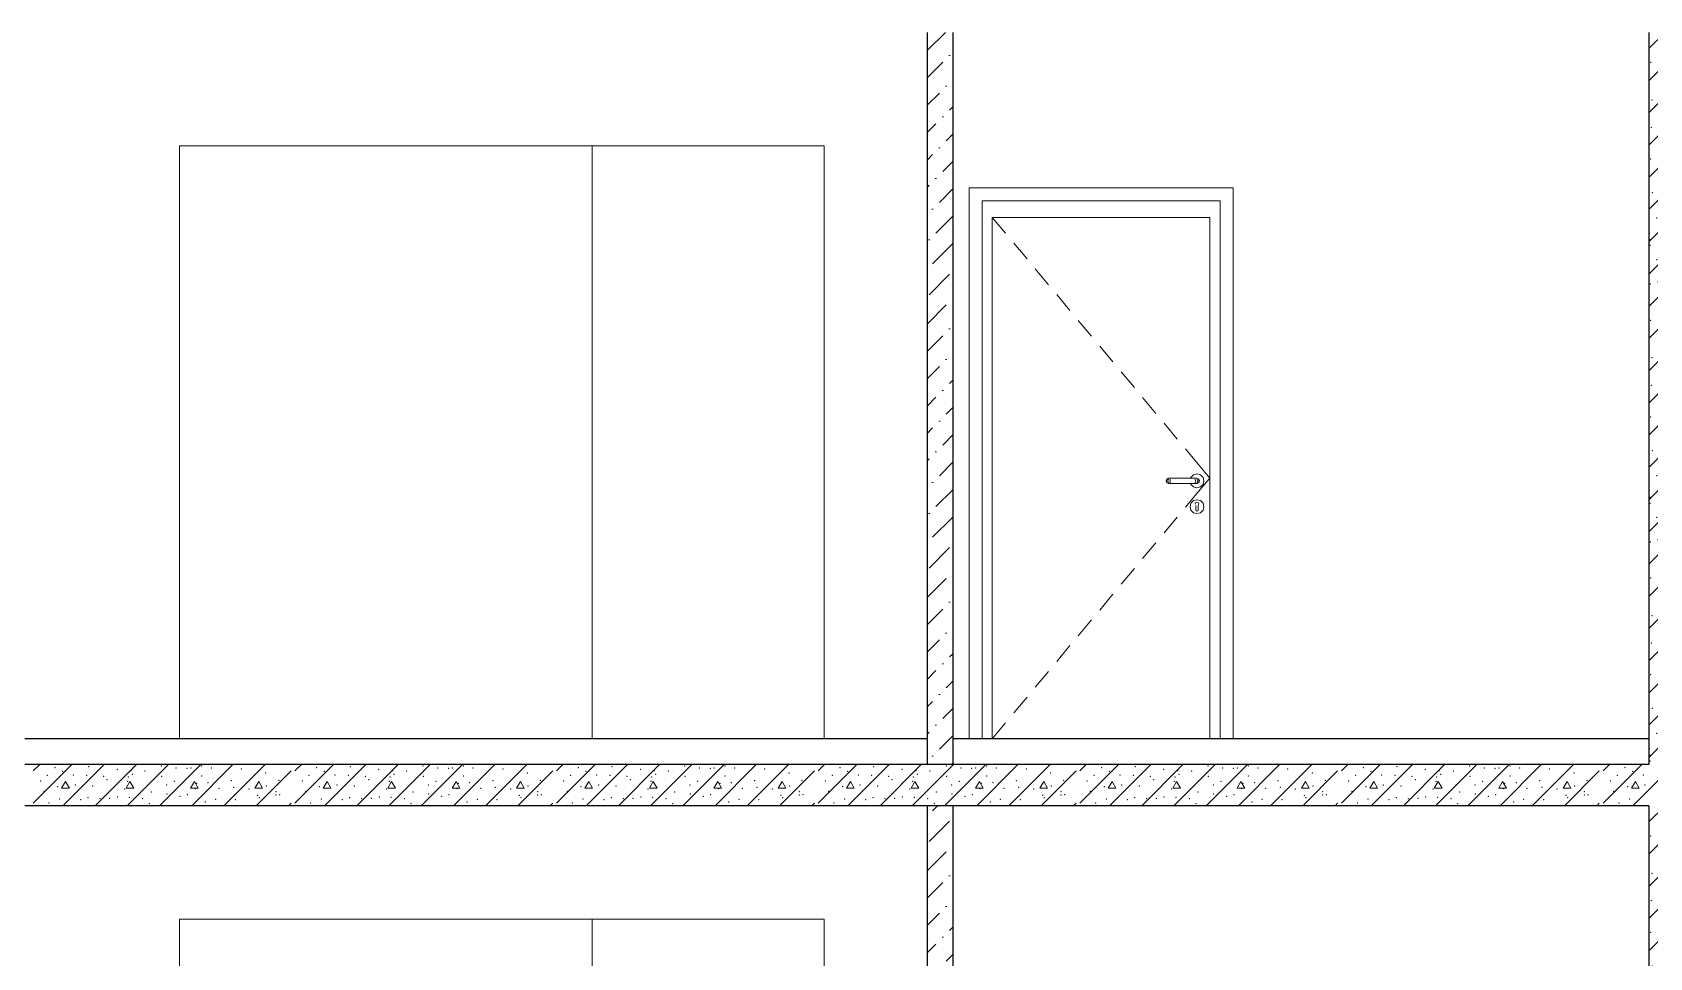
# Model space of a CAD drawing. Header units: millimetres. Extents: x 18162 to 7085488, y 72188 to 247925.
# Drawn here: x 4244242 to 4250516, y 115903 to 119493 of the extents above; entities that cross this region are included whole.
import ezdxf

# ---------------------------------------------------------------- set-up
doc = ezdxf.new("R2010")
doc.units = ezdxf.units.MM
doc.header["$MEASUREMENT"] = 0
doc.layers.add('Archicad Doors', color=7, linetype='Continuous')
doc.layers.add('Structural - Bearing', color=7, linetype='Continuous')
pattern_1 = [(45, (4294986.58, 104752.7), (-106.066, 106.066), [112.5, -37.5, 0, -37.5]), (45, (4294999.84, 104872.03), (-106.066, 106.066), [112.5, -37.5, 0, -37.5])]
pattern_2 = [(0, (4294986.6, 104752.7), (0, 1169.134), [73.125, -601.875]), (0, (4295324.1, 105337.3), (0, 1169.134), [73.125, -601.875]), (60, (4294986.6, 104752.7), (-1012.5, 584.567), [73.125, -601.875]), (60, (4295661.6, 104752.7), (-1012.5, 584.567), [73.125, -601.875]), (120, (4295059.7, 104752.7), (1012.5, 584.567), [73.125, -601.875]), (120, (4295734.7, 104752.7), (1012.5, 584.567), [73.125, -601.875]), (0, (4294986.58, 104865.2), (0, 225), [0, -225, 0, -337.5]), (45, (4295099.08, 104865.2), (-159.099, 159.099), [0, -168.75, 0, -281.25])]

# ---------------------------------------------------------------- blocks, each defined once
blk = doc.blocks.new('*X1280', base_point=(4294986.6, 104752.7))
at = {"layer": 'Structural - Bearing', "color": 7, "linetype": 'Continuous', "lineweight": 9}
for p, q in [((4250513.1, 116304.8), (4250701, 116492.7)), ((4250513.1, 116429.8), (4250576, 116492.7)), ((4250586.2, 116419.6), (4250571.3, 116393.5)), ((4250601.3, 116393.6), (4250586.2, 116419.6)), ((4250513.1, 116179.8), (4250713.1, 116379.8)), ((4250571.3, 116393.5), (4250601.3, 116393.6)), ((4250513.1, 116054.8), (4250713.1, 116254.8)), ((4250696, 116226.9), (4250711.2, 116252.9)), ((4250713.1, 116226.9), (4250696, 116226.9)), ((4250711.2, 116252.9), (4250713.1, 116249.5)), ((4250513.1, 115929.8), (4250713.1, 116129.8)), ((4250586.2, 116086.2), (4250571.3, 116060.2)), ((4250601.3, 116060.2), (4250586.2, 116086.2)), ((4250571.3, 116060.2), (4250601.3, 116060.2)), ((4250513.1, 115804.8), (4250713.1, 116004.8)), ((4250696, 115893.6), (4250711.2, 115919.6)), ((4250713.1, 115893.5), (4250696, 115893.6)), ((4250711.2, 115919.6), (4250713.1, 115916.2)), ((4250586.2, 115752.9), (4250713.1, 115879.8)), ((4250513.1, 115554.8), (4250711.2, 115752.9)), ((4250513.1, 115679.8), (4250586.2, 115752.9)), ((4250586.2, 115752.9), (4250571.3, 115726.8)), ((4250571.3, 115726.8), (4250601.3, 115726.9)), ((4250601.3, 115726.9), (4250586.2, 115752.9)), ((4250711.2, 115752.9), (4250713.1, 115754.8)), ((4250513.1, 115429.8), (4250713.1, 115629.8)), ((4250696, 115560.2), (4250711.2, 115586.2)), ((4250711.2, 115586.2), (4250713.1, 115582.8)), ((4250713.1, 115560.2), (4250696, 115560.2)), ((4250513.1, 115304.8), (4250713.1, 115504.8)), ((4250586.2, 115419.6), (4250571.3, 115393.5)), ((4250571.3, 115393.5), (4250601.3, 115393.5)), ((4250601.3, 115393.5), (4250586.2, 115419.6)), ((4250513.1, 115179.8), (4250713.1, 115379.8)), ((4250513.1, 115054.8), (4250713.1, 115254.8)), ((4250696, 115226.9), (4250711.2, 115252.9)), ((4250713.1, 115226.9), (4250696, 115226.9)), ((4250711.2, 115252.9), (4250713.1, 115249.5)), ((4250513.1, 114929.8), (4250713.1, 115129.8)), ((4250586.2, 115086.2), (4250571.3, 115060.2)), ((4250601.3, 115060.2), (4250586.2, 115086.2)), ((4250571.3, 115060.2), (4250601.3, 115060.2)), ((4250513.1, 114804.8), (4250713.1, 115004.8)), ((4250696, 114893.5), (4250711.2, 114919.6)), ((4250713.1, 114893.5), (4250696, 114893.5)), ((4250711.2, 114919.6), (4250713.1, 114916.2)), ((4250586.2, 114752.9), (4250713.1, 114879.8)), ((4250513.1, 114554.8), (4250711.2, 114752.9)), ((4250513.1, 114679.8), (4250586.2, 114752.9)), ((4250586.2, 114752.9), (4250571.3, 114726.8)), ((4250571.3, 114726.8), (4250601.3, 114726.9)), ((4250601.3, 114726.9), (4250586.2, 114752.9)), ((4250711.2, 114752.9), (4250713.1, 114754.8)), ((4250513.1, 114429.8), (4250713.1, 114629.8)), ((4250696, 114560.2), (4250711.2, 114586.2)), ((4250711.2, 114586.2), (4250713.1, 114582.8)), ((4250713.1, 114560.2), (4250696, 114560.2)), ((4250513.1, 114304.8), (4250713.1, 114504.8)), ((4250586.2, 114419.5), (4250571.3, 114393.5)), ((4250571.3, 114393.5), (4250601.3, 114393.5)), ((4250601.3, 114393.5), (4250586.2, 114419.5)), ((4250513.1, 114179.8), (4250713.1, 114379.8)), ((4250513.1, 114054.8), (4250713.1, 114254.8)), ((4250696, 114226.9), (4250711.2, 114252.9)), ((4250713.1, 114226.8), (4250696, 114226.9)), ((4250711.2, 114252.9), (4250713.1, 114249.5)), ((4250513.1, 113929.8), (4250713.1, 114129.8)), ((4250586.2, 114086.2), (4250571.3, 114060.2)), ((4250601.3, 114060.2), (4250586.2, 114086.2)), ((4250571.3, 114060.2), (4250601.3, 114060.2)), ((4250513.1, 113804.8), (4250713.1, 114004.8)), ((4250696, 113893.5), (4250711.2, 113919.5)), ((4250713.1, 113893.5), (4250696, 113893.5)), ((4250711.2, 113919.5), (4250713.1, 113916.2)), ((4250586.2, 113752.9), (4250713.1, 113879.8)), ((4250513.1, 113679.8), (4250586.2, 113752.8)), ((4250586.2, 113752.9), (4250571.3, 113726.8)), ((4250571.3, 113726.8), (4250601.3, 113726.8)), ((4250601.3, 113726.8), (4250586.2, 113752.9)), ((4250611, 113652.7), (4250711.2, 113752.8)), ((4250711.2, 113752.9), (4250713.1, 113754.8))]:
    blk.add_line(p, q, dxfattribs=at)
for p in [(4250586.6, 116490.3), (4250659.8, 116486.7), (4250690.9, 116483.2), (4250556.1, 116396.7), (4250570.1, 116443.2), (4250608.9, 116426.3), (4250666.4, 116398.9), (4250675.4, 116399.7), (4250520.9, 116375.7), (4250579.6, 116334.8), (4250595.7, 116368.1), (4250621.9, 116360.6), (4250665.5, 116372.2), (4250582.7, 116273), (4250618.4, 116324.1), (4250665.6, 116288.7), (4250695.1, 116329.7), (4250525.5, 116230.3), (4250581.8, 116213.8), (4250638.1, 116232.8), (4250686.1, 116260.2), (4250701.6, 116216.4), (4250560.4, 116165.3), (4250629.1, 116201.9), (4250665.6, 116180.3), (4250702.1, 116184.6), (4250522.6, 116123.7), (4250557.5, 116116.5), (4250603.4, 116096.6), (4250618.1, 116086.1), (4250658.1, 116126.7), (4250689.3, 116106.1), (4250581.3, 116068.1), (4250669.3, 116044.2), (4250694.6, 116040.8), (4250520.7, 116001.1), (4250562.6, 115954.7), (4250647.4, 115996.8), (4250575, 115939.2), (4250585.8, 115948.5), (4250612.1, 115911.4), (4250655.3, 115925.3), (4250698.9, 115927.1), (4250526.1, 115870.2), (4250646.1, 115846.5), (4250669.4, 115858.6), (4250544.1, 115773.1), (4250587.3, 115818.7), (4250631.6, 115767.9), (4250695.5, 115804.8), (4250514.9, 115714.7), (4250581.8, 115714.7), (4250641.1, 115714.7), (4250517.8, 115688.7), (4250518.3, 115666.1), (4250550.9, 115643.9), (4250572, 115677.8), (4250595.7, 115662.9), (4250640.6, 115666.1), (4250674.6, 115694.1), (4250686.1, 115659.4), (4250543.3, 115611), (4250608.9, 115607.2), (4250621.9, 115593.7), (4250661.7, 115633.6), (4250702.9, 115587.3), (4250704.8, 115603.7), (4250519.6, 115516.1), (4250548.4, 115524.2), (4250566.4, 115569.2), (4250595.1, 115520.2), (4250632.9, 115521.2), (4250663, 115526.7), (4250690.9, 115557.3), (4250709.3, 115525.4), (4250585.8, 115501.7), (4250586.6, 115490.3), (4250659.8, 115486.7), (4250690.9, 115483.2), (4250556.1, 115396.7), (4250570.1, 115443.2), (4250608.9, 115426.3), (4250666.4, 115398.9), (4250675.4, 115399.7), (4250520.9, 115375.7), (4250579.6, 115334.8), (4250595.7, 115368.1), (4250621.9, 115360.6), (4250665.5, 115372.2), (4250695.1, 115329.7), (4250582.7, 115273), (4250618.4, 115324.1), (4250665.6, 115288.7), (4250525.5, 115230.3), (4250581.8, 115213.8), (4250629.1, 115201.9), (4250638.1, 115232.8), (4250686.1, 115260.2), (4250701.6, 115216.4), (4250560.4, 115165.3), (4250665.6, 115180.3), (4250702.1, 115184.6), (4250522.6, 115123.7), (4250557.5, 115116.5), (4250603.4, 115096.6), (4250618.1, 115086.1), (4250658.1, 115126.7), (4250689.3, 115106.1), (4250581.3, 115068.1), (4250669.3, 115044.2), (4250694.6, 115040.8), (4250520.7, 115001.1), (4250562.6, 114954.7), (4250647.4, 114996.8), (4250575, 114939.2), (4250585.8, 114948.5), (4250612.1, 114911.4), (4250655.3, 114925.3), (4250698.9, 114927.1), (4250526.1, 114870.2), (4250646.1, 114846.5), (4250669.4, 114858.6), (4250544.1, 114773), (4250587.3, 114818.7), (4250631.6, 114767.9), (4250695.5, 114804.8), (4250514.9, 114714.7), (4250581.8, 114714.7), (4250641.1, 114714.7), (4250517.8, 114688.7), (4250518.3, 114666.1), (4250550.9, 114643.9), (4250572, 114677.8), (4250595.7, 114662.9), (4250640.6, 114666.1), (4250674.6, 114694.1), (4250686.1, 114659.4), (4250543.3, 114611), (4250608.9, 114607.2), (4250621.9, 114593.7), (4250661.7, 114633.6), (4250702.9, 114587.2), (4250704.8, 114603.7), (4250519.6, 114516.1), (4250548.4, 114524.1), (4250566.4, 114569.2), (4250595.1, 114520.2), (4250632.9, 114521.2), (4250663, 114526.7), (4250690.9, 114557.3), (4250709.3, 114525.4), (4250585.8, 114501.7), (4250586.6, 114490.3), (4250659.8, 114486.7), (4250690.9, 114483.1), (4250556.1, 114396.6), (4250570.1, 114443.2), (4250608.9, 114426.3), (4250666.4, 114398.9), (4250675.4, 114399.7), (4250520.9, 114375.7), (4250579.6, 114334.8), (4250595.7, 114368.1), (4250618.4, 114324.1), (4250621.9, 114360.6), (4250665.5, 114372.2), (4250695.1, 114329.6), (4250582.7, 114273), (4250665.6, 114288.7), (4250525.5, 114230.3), (4250581.8, 114213.8), (4250629.1, 114201.9), (4250638.1, 114232.8), (4250686.1, 114260.1), (4250701.6, 114216.4), (4250560.4, 114165.3), (4250665.6, 114180.3), (4250702.1, 114184.6), (4250522.6, 114123.6), (4250557.5, 114116.5), (4250603.4, 114096.6), (4250618.1, 114086.1), (4250658.1, 114126.6), (4250689.3, 114106.1), (4250581.3, 114068), (4250669.3, 114044.2), (4250694.6, 114040.8), (4250520.7, 114001.1), (4250562.6, 113954.6), (4250585.8, 113948.5), (4250647.4, 113996.8), (4250575, 113939.2), (4250612.1, 113911.4), (4250655.3, 113925.3), (4250698.9, 113927), (4250526.1, 113870.2), (4250646.1, 113846.5), (4250669.4, 113858.6), (4250544.1, 113773), (4250587.3, 113818.7), (4250631.6, 113767.9), (4250695.5, 113804.7), (4250514.9, 113714.7), (4250581.8, 113714.7), (4250641.1, 113714.7), (4250517.8, 113688.6), (4250518.3, 113666.1), (4250572, 113677.8), (4250595.7, 113662.9), (4250640.6, 113666.1), (4250674.6, 113694.1), (4250686.1, 113659.3)]:
    blk.add_point(p, dxfattribs=at)
blk = doc.blocks.new('*X1293', base_point=(4294986.6, 104752.7))
at = {"layer": 'Structural - Bearing', "color": 7, "linetype": 'Continuous', "lineweight": 9}
for p, q in [((4250513.1, 119304.9), (4250700.9, 119492.7)), ((4250513.1, 119429.9), (4250575.9, 119492.7)), ((4250586.2, 119419.6), (4250571.3, 119393.6)), ((4250601.3, 119393.6), (4250586.2, 119419.6)), ((4250513.1, 119179.9), (4250713.1, 119379.9)), ((4250571.3, 119393.6), (4250601.3, 119393.6)), ((4250513.1, 119054.9), (4250713.1, 119254.9)), ((4250696, 119226.9), (4250711.2, 119253)), ((4250713.1, 119226.9), (4250696, 119226.9)), ((4250711.2, 119253), (4250713.1, 119249.6)), ((4250513.1, 118929.9), (4250713.1, 119129.9)), ((4250586.2, 119086.3), (4250571.3, 119060.2)), ((4250571.3, 119060.2), (4250601.3, 119060.3)), ((4250601.3, 119060.3), (4250586.2, 119086.3)), ((4250513.1, 118804.9), (4250713.1, 119004.9)), ((4250696, 118893.6), (4250711.2, 118919.6)), ((4250711.2, 118919.6), (4250713.1, 118916.2)), ((4250586.2, 118752.9), (4250713.1, 118879.9)), ((4250713.1, 118893.6), (4250696, 118893.6)), ((4250513.1, 118554.8), (4250711.2, 118752.9)), ((4250513.1, 118679.8), (4250586.2, 118752.9)), ((4250586.2, 118752.9), (4250571.3, 118726.9)), ((4250571.3, 118726.9), (4250601.3, 118726.9)), ((4250601.3, 118726.9), (4250586.2, 118752.9)), ((4250711.2, 118752.9), (4250713.1, 118754.9)), ((4250513.1, 118429.8), (4250713.1, 118629.8)), ((4250696, 118560.3), (4250711.2, 118586.3)), ((4250713.1, 118560.2), (4250696, 118560.3)), ((4250711.2, 118586.3), (4250713.1, 118582.9)), ((4250513.1, 118304.8), (4250713.1, 118504.8)), ((4250586.2, 118419.6), (4250571.3, 118393.6)), ((4250601.3, 118393.6), (4250586.2, 118419.6)), ((4250513.1, 118179.8), (4250713.1, 118379.8)), ((4250571.3, 118393.6), (4250601.3, 118393.6)), ((4250513.1, 118054.8), (4250713.1, 118254.8)), ((4250696, 118226.9), (4250711.2, 118252.9)), ((4250713.1, 118226.9), (4250696, 118226.9)), ((4250711.2, 118252.9), (4250713.1, 118249.6)), ((4250513.1, 117929.8), (4250713.1, 118129.8)), ((4250586.2, 118086.3), (4250571.3, 118060.2)), ((4250571.3, 118060.2), (4250601.3, 118060.3)), ((4250601.3, 118060.3), (4250586.2, 118086.3)), ((4250513.1, 117804.8), (4250713.1, 118004.8)), ((4250696, 117893.6), (4250711.2, 117919.6)), ((4250711.2, 117919.6), (4250713.1, 117916.2)), ((4250586.2, 117752.9), (4250713.1, 117879.8)), ((4250713.1, 117893.6), (4250696, 117893.6)), ((4250513.1, 117554.8), (4250711.2, 117752.9)), ((4250513.1, 117679.8), (4250586.2, 117752.9)), ((4250586.2, 117752.9), (4250571.3, 117726.9)), ((4250571.3, 117726.9), (4250601.3, 117726.9)), ((4250601.3, 117726.9), (4250586.2, 117752.9)), ((4250711.2, 117752.9), (4250713.1, 117754.8)), ((4250513.1, 117429.8), (4250713.1, 117629.8)), ((4250696, 117560.2), (4250711.2, 117586.3)), ((4250711.2, 117586.3), (4250713.1, 117582.9)), ((4250713.1, 117560.2), (4250696, 117560.2)), ((4250513.1, 117304.8), (4250713.1, 117504.8)), ((4250586.2, 117419.6), (4250571.3, 117393.5)), ((4250601.3, 117393.6), (4250586.2, 117419.6)), ((4250513.1, 117179.8), (4250713.1, 117379.8)), ((4250571.3, 117393.5), (4250601.3, 117393.6)), ((4250513.1, 117054.8), (4250713.1, 117254.8)), ((4250696, 117226.9), (4250711.2, 117252.9)), ((4250713.1, 117226.9), (4250696, 117226.9)), ((4250711.2, 117252.9), (4250713.1, 117249.5)), ((4250513.1, 116929.8), (4250713.1, 117129.8)), ((4250586.2, 117086.3), (4250571.3, 117060.2)), ((4250601.3, 117060.2), (4250586.2, 117086.3)), ((4250571.3, 117060.2), (4250601.3, 117060.2)), ((4250513.1, 116804.8), (4250713.1, 117004.8)), ((4250696, 116893.6), (4250711.2, 116919.6)), ((4250711.2, 116919.6), (4250713.1, 116916.2)), ((4250586.2, 116752.9), (4250713.1, 116879.8)), ((4250713.1, 116893.6), (4250696, 116893.6)), ((4250513.1, 116679.8), (4250586.2, 116752.9)), ((4250586.2, 116752.9), (4250571.3, 116726.9)), ((4250571.3, 116726.9), (4250601.3, 116726.9)), ((4250601.3, 116726.9), (4250586.2, 116752.9)), ((4250611, 116652.7), (4250711.2, 116752.9)), ((4250711.2, 116752.9), (4250713.1, 116754.8))]:
    blk.add_line(p, q, dxfattribs=at)
for p in [(4250586.6, 119490.4), (4250659.8, 119486.7), (4250690.9, 119483.2), (4250570.1, 119443.3), (4250608.9, 119426.3), (4250520.9, 119375.8), (4250556.1, 119396.7), (4250595.7, 119368.2), (4250621.9, 119360.7), (4250665.5, 119372.3), (4250666.4, 119399), (4250675.4, 119399.8), (4250579.6, 119334.9), (4250618.4, 119324.2), (4250665.6, 119288.8), (4250695.1, 119329.7), (4250525.5, 119230.4), (4250582.7, 119273.1), (4250638.1, 119232.8), (4250686.1, 119260.2), (4250560.4, 119165.4), (4250581.8, 119213.9), (4250629.1, 119202), (4250665.6, 119180.4), (4250701.6, 119216.4), (4250702.1, 119184.7), (4250522.6, 119123.7), (4250557.5, 119116.6), (4250603.4, 119096.7), (4250658.1, 119126.7), (4250689.3, 119106.2), (4250581.3, 119068.1), (4250618.1, 119086.2), (4250669.3, 119044.3), (4250694.6, 119040.9), (4250520.7, 119001.2), (4250647.4, 118996.9), (4250562.6, 118954.7), (4250575, 118939.3), (4250585.8, 118948.5), (4250612.1, 118911.5), (4250655.3, 118925.4), (4250698.9, 118927.1), (4250526.1, 118870.2), (4250646.1, 118846.5), (4250669.4, 118858.7), (4250587.3, 118818.7), (4250695.5, 118804.8), (4250544.1, 118773.1), (4250631.6, 118768), (4250514.9, 118714.8), (4250517.8, 118688.7), (4250518.3, 118666.2), (4250572, 118677.9), (4250581.8, 118714.8), (4250595.7, 118663), (4250640.6, 118666.2), (4250641.1, 118714.8), (4250674.6, 118694.2), (4250686.1, 118659.4), (4250543.3, 118611.1), (4250550.9, 118644), (4250608.9, 118607.2), (4250621.9, 118593.7), (4250661.7, 118633.7), (4250704.8, 118603.7), (4250566.4, 118569.3), (4250690.9, 118557.4), (4250702.9, 118587.3), (4250519.6, 118516.1), (4250548.4, 118524.2), (4250585.8, 118501.7), (4250586.6, 118490.4), (4250595.1, 118520.3), (4250632.9, 118521.3), (4250659.8, 118486.7), (4250663, 118526.8), (4250690.9, 118483.2), (4250709.3, 118525.5), (4250570.1, 118443.3), (4250608.9, 118426.3), (4250520.9, 118375.8), (4250556.1, 118396.7), (4250595.7, 118368.2), (4250621.9, 118360.7), (4250665.5, 118372.2), (4250666.4, 118398.9), (4250675.4, 118399.8), (4250579.6, 118334.9), (4250618.4, 118324.2), (4250665.6, 118288.7), (4250695.1, 118329.7), (4250525.5, 118230.4), (4250581.8, 118213.9), (4250582.7, 118273), (4250638.1, 118232.8), (4250686.1, 118260.2), (4250701.6, 118216.4), (4250560.4, 118165.3), (4250629.1, 118202), (4250665.6, 118180.4), (4250702.1, 118184.7), (4250522.6, 118123.7), (4250557.5, 118116.5), (4250603.4, 118096.7), (4250658.1, 118126.7), (4250689.3, 118106.1), (4250581.3, 118068.1), (4250618.1, 118086.2), (4250669.3, 118044.3), (4250694.6, 118040.9), (4250520.7, 118001.1), (4250647.4, 117996.9), (4250562.6, 117954.7), (4250575, 117939.3), (4250585.8, 117948.5), (4250612.1, 117911.4), (4250655.3, 117925.3), (4250698.9, 117927.1), (4250526.1, 117870.2), (4250646.1, 117846.5), (4250669.4, 117858.7), (4250587.3, 117818.7), (4250695.5, 117804.8), (4250514.9, 117714.8), (4250544.1, 117773.1), (4250581.8, 117714.8), (4250631.6, 117767.9), (4250641.1, 117714.8), (4250517.8, 117688.7), (4250518.3, 117666.1), (4250572, 117677.9), (4250595.7, 117662.9), (4250640.6, 117666.1), (4250674.6, 117694.2), (4250686.1, 117659.4), (4250543.3, 117611.1), (4250550.9, 117643.9), (4250608.9, 117607.2), (4250621.9, 117593.7), (4250661.7, 117633.6), (4250702.9, 117587.3), (4250704.8, 117603.7), (4250548.4, 117524.2), (4250566.4, 117569.3), (4250663, 117526.8), (4250690.9, 117557.4), (4250709.3, 117525.5), (4250519.6, 117516.1), (4250585.8, 117501.7), (4250586.6, 117490.4), (4250595.1, 117520.3), (4250632.9, 117521.3), (4250659.8, 117486.7), (4250690.9, 117483.2), (4250570.1, 117443.3), (4250608.9, 117426.3), (4250666.4, 117398.9), (4250675.4, 117399.7), (4250520.9, 117375.7), (4250556.1, 117396.7), (4250595.7, 117368.1), (4250621.9, 117360.6), (4250665.5, 117372.2), (4250579.6, 117334.8), (4250582.7, 117273), (4250618.4, 117324.1), (4250665.6, 117288.7), (4250695.1, 117329.7), (4250525.5, 117230.4), (4250581.8, 117213.8), (4250638.1, 117232.8), (4250686.1, 117260.2), (4250701.6, 117216.4), (4250560.4, 117165.3), (4250629.1, 117201.9), (4250665.6, 117180.3), (4250702.1, 117184.6), (4250522.6, 117123.7), (4250557.5, 117116.5), (4250603.4, 117096.6), (4250618.1, 117086.2), (4250658.1, 117126.7), (4250689.3, 117106.1), (4250581.3, 117068.1), (4250669.3, 117044.2), (4250694.6, 117040.8), (4250520.7, 117001.1), (4250647.4, 116996.8), (4250562.6, 116954.7), (4250575, 116939.2), (4250585.8, 116948.5), (4250612.1, 116911.4), (4250655.3, 116925.3), (4250698.9, 116927.1), (4250526.1, 116870.2), (4250646.1, 116846.5), (4250669.4, 116858.6), (4250544.1, 116773.1), (4250587.3, 116818.7), (4250695.5, 116804.8), (4250514.9, 116714.8), (4250581.8, 116714.8), (4250631.6, 116767.9), (4250641.1, 116714.8), (4250517.8, 116688.7), (4250518.3, 116666.1), (4250572, 116677.8), (4250595.7, 116662.9), (4250640.6, 116666.1), (4250674.6, 116694.2), (4250686.1, 116659.4)]:
    blk.add_point(p, dxfattribs=at)
blk = doc.blocks.new('*X1295', base_point=(4294986.6, 104752.7))
at = {"layer": 'Structural - Bearing', "color": 7, "linetype": 'Continuous', "lineweight": 9}
for p, q in [((4244245.4, 116627.9), (4244270.2, 116652.7)), ((4244245.4, 116502.9), (4244395.2, 116652.7)), ((4244360.2, 116492.7), (4244520.2, 116652.7)), ((4244485.2, 116492.7), (4244645.2, 116652.7)), ((4244610.2, 116492.7), (4244770.2, 116652.7)), ((4244735.2, 116492.7), (4244895.2, 116652.7)), ((4244860.2, 116492.7), (4245020.2, 116652.7)), ((4244985.2, 116492.7), (4245145.2, 116652.7)), ((4245260.5, 116627.9), (4245285.4, 116652.7)), ((4245260.5, 116502.9), (4245410.4, 116652.7)), ((4245375.4, 116492.7), (4245535.4, 116652.7)), ((4245500.4, 116492.7), (4245660.4, 116652.7)), ((4245625.4, 116492.7), (4245785.4, 116652.7)), ((4245750.4, 116492.7), (4245910.4, 116652.7)), ((4245875.4, 116492.7), (4246035.4, 116652.7)), ((4246000.4, 116492.7), (4246160.4, 116652.7)), ((4246275.7, 116627.9), (4246300.5, 116652.7)), ((4246275.7, 116502.9), (4246425.5, 116652.7)), ((4246390.5, 116492.7), (4246550.5, 116652.7)), ((4246515.5, 116492.7), (4246675.5, 116652.7)), ((4246640.5, 116492.7), (4246800.5, 116652.7)), ((4246765.5, 116492.7), (4246925.5, 116652.7)), ((4246890.5, 116492.7), (4247050.5, 116652.7)), ((4247015.5, 116492.7), (4247175.5, 116652.7)), ((4247290.8, 116627.9), (4247315.6, 116652.7)), ((4247290.8, 116502.9), (4247440.6, 116652.7)), ((4247405.6, 116492.7), (4247565.6, 116652.7)), ((4247530.6, 116492.7), (4247690.6, 116652.7)), ((4247655.6, 116492.7), (4247815.6, 116652.7)), ((4247780.6, 116492.7), (4247940.6, 116652.7)), ((4247905.6, 116492.7), (4248065.6, 116652.7)), ((4248030.6, 116492.7), (4248190.6, 116652.7)), ((4248305.9, 116627.9), (4248330.7, 116652.7)), ((4248305.9, 116502.9), (4248455.7, 116652.7)), ((4248420.7, 116492.7), (4248580.7, 116652.7)), ((4248545.7, 116492.7), (4248705.7, 116652.7)), ((4248670.7, 116492.7), (4248830.7, 116652.7)), ((4248795.7, 116492.7), (4248955.7, 116652.7)), ((4248920.7, 116492.7), (4249080.7, 116652.7)), ((4249045.7, 116492.7), (4249205.7, 116652.7)), ((4249321, 116627.9), (4249345.9, 116652.7)), ((4249321, 116502.9), (4249470.9, 116652.7)), ((4249435.9, 116492.7), (4249595.9, 116652.7)), ((4249560.9, 116492.7), (4249720.9, 116652.7)), ((4249685.9, 116492.7), (4249845.9, 116652.7)), ((4249810.9, 116492.7), (4249970.9, 116652.7)), ((4249935.9, 116492.7), (4250095.9, 116652.7)), ((4250060.9, 116492.7), (4250220.9, 116652.7)), ((4250336.2, 116627.9), (4250361, 116652.7)), ((4250336.2, 116502.9), (4250486, 116652.7)), ((4250451, 116492.7), (4250611, 116652.7)), ((4244355.3, 116560.2), (4244370.4, 116586.2)), ((4244370.4, 116586.2), (4244385.3, 116560.2)), ((4244605.3, 116560.2), (4244620.4, 116586.2)), ((4244620.4, 116586.2), (4244635.3, 116560.2)), ((4244855.3, 116560.2), (4244870.4, 116586.2)), ((4244870.4, 116586.2), (4244885.3, 116560.2)), ((4245105.3, 116560.2), (4245120.4, 116586.2)), ((4245110.2, 116492.7), (4245245.4, 116627.9)), ((4245120.4, 116586.2), (4245135.3, 116560.2)), ((4245370.4, 116560.2), (4245385.5, 116586.2)), ((4245385.5, 116586.2), (4245400.4, 116560.2)), ((4245620.4, 116560.2), (4245635.5, 116586.2)), ((4245635.5, 116586.2), (4245650.4, 116560.2)), ((4245870.4, 116560.2), (4245885.5, 116586.2)), ((4245885.5, 116586.2), (4245900.4, 116560.2)), ((4246120.4, 116560.2), (4246135.5, 116586.2)), ((4246125.4, 116492.7), (4246260.5, 116627.9)), ((4246135.5, 116586.2), (4246150.4, 116560.2)), ((4246385.5, 116560.2), (4246400.7, 116586.2)), ((4246400.7, 116586.2), (4246415.6, 116560.2)), ((4246635.5, 116560.2), (4246650.7, 116586.2)), ((4246650.7, 116586.2), (4246665.6, 116560.2)), ((4246885.5, 116560.2), (4246900.7, 116586.2)), ((4246900.7, 116586.2), (4246915.6, 116560.2)), ((4247135.5, 116560.2), (4247150.7, 116586.2)), ((4247140.5, 116492.7), (4247275.7, 116627.9)), ((4247150.7, 116586.2), (4247165.6, 116560.2)), ((4247400.7, 116560.2), (4247415.8, 116586.2)), ((4247415.8, 116586.2), (4247430.7, 116560.2)), ((4247650.7, 116560.2), (4247665.8, 116586.2)), ((4247665.8, 116586.2), (4247680.7, 116560.2)), ((4247900.7, 116560.2), (4247915.8, 116586.2)), ((4247915.8, 116586.2), (4247930.7, 116560.2)), ((4248150.7, 116560.2), (4248165.8, 116586.2)), ((4248155.6, 116492.7), (4248290.8, 116627.9)), ((4248165.8, 116586.2), (4248180.7, 116560.2)), ((4248415.8, 116560.2), (4248430.9, 116586.2)), ((4248430.9, 116586.2), (4248445.8, 116560.2)), ((4248665.8, 116560.2), (4248680.9, 116586.2)), ((4248680.9, 116586.2), (4248695.8, 116560.2)), ((4248915.8, 116560.2), (4248930.9, 116586.2)), ((4248930.9, 116586.2), (4248945.8, 116560.2)), ((4249165.8, 116560.2), (4249180.9, 116586.2)), ((4249170.7, 116492.7), (4249305.9, 116627.9)), ((4249180.9, 116586.2), (4249195.8, 116560.2)), ((4249430.9, 116560.2), (4249446, 116586.2)), ((4249446, 116586.2), (4249460.9, 116560.2)), ((4249680.9, 116560.2), (4249696, 116586.2)), ((4249696, 116586.2), (4249710.9, 116560.2)), ((4249930.9, 116560.2), (4249946, 116586.2)), ((4249946, 116586.2), (4249960.9, 116560.2)), ((4250180.9, 116560.2), (4250196, 116586.2)), ((4250185.9, 116492.7), (4250321, 116627.9)), ((4250196, 116586.2), (4250210.9, 116560.2)), ((4250446, 116560.2), (4250461.2, 116586.2)), ((4250461.2, 116586.2), (4250476.1, 116560.2)), ((4244385.3, 116560.2), (4244355.3, 116560.2)), ((4244635.3, 116560.2), (4244605.3, 116560.2)), ((4244885.3, 116560.2), (4244855.3, 116560.2)), ((4245135.3, 116560.2), (4245105.3, 116560.2)), ((4245400.4, 116560.2), (4245370.4, 116560.2)), ((4245650.4, 116560.2), (4245620.4, 116560.2)), ((4245900.4, 116560.2), (4245870.4, 116560.2)), ((4246150.4, 116560.2), (4246120.4, 116560.2)), ((4246415.6, 116560.2), (4246385.5, 116560.2)), ((4246665.6, 116560.2), (4246635.5, 116560.2)), ((4246915.6, 116560.2), (4246885.5, 116560.2)), ((4247165.6, 116560.2), (4247135.5, 116560.2)), ((4247430.7, 116560.2), (4247400.7, 116560.2)), ((4247680.7, 116560.2), (4247650.7, 116560.2)), ((4247930.7, 116560.2), (4247900.7, 116560.2)), ((4248180.7, 116560.2), (4248150.7, 116560.2)), ((4248445.8, 116560.2), (4248415.8, 116560.2)), ((4248695.8, 116560.2), (4248665.8, 116560.2)), ((4248945.8, 116560.2), (4248915.8, 116560.2)), ((4249195.8, 116560.2), (4249165.8, 116560.2)), ((4249460.9, 116560.2), (4249430.9, 116560.2)), ((4249710.9, 116560.2), (4249680.9, 116560.2)), ((4249960.9, 116560.2), (4249930.9, 116560.2)), ((4250210.9, 116560.2), (4250180.9, 116560.2)), ((4250476.1, 116560.2), (4250446, 116560.2)), ((4245235.2, 116492.7), (4245245.4, 116502.9)), ((4246250.4, 116492.7), (4246260.5, 116502.9)), ((4247265.5, 116492.7), (4247275.7, 116502.9)), ((4248280.6, 116492.7), (4248290.8, 116502.9)), ((4249295.7, 116492.7), (4249305.9, 116502.9)), ((4250310.9, 116492.7), (4250321, 116502.9))]:
    blk.add_line(p, q, dxfattribs=at)
for p in [(4244742.1, 116646.9), (4244898.4, 116647), (4245757.2, 116646.9), (4245913.5, 116647), (4246772.3, 116646.9), (4246928.6, 116647), (4247787.5, 116646.9), (4247943.8, 116647), (4248802.6, 116646.9), (4248958.9, 116647), (4249817.7, 116646.9), (4249974, 116647), (4244273.5, 116588.6), (4244300.5, 116610), (4244330.1, 116640.1), (4244359.3, 116625.6), (4244400.8, 116611.4), (4244452.5, 116611.1), (4244460.2, 116643.9), (4244518.2, 116607.2), (4244531.1, 116593.7), (4244570.9, 116633.6), (4244612.1, 116587.3), (4244614, 116603.7), (4244624.9, 116628.4), (4244629.9, 116614.9), (4244678.9, 116626.9), (4244743.8, 116606.8), (4244792.4, 116587.3), (4244798.9, 116638.8), (4244833.6, 116591.1), (4244841.2, 116637.7), (4244856.7, 116639.2), (4244899.1, 116608.5), (4244936.6, 116638.8), (4245013.8, 116589.2), (4245052.1, 116634.6), (4245147.2, 116619.2), (4245198.1, 116591.1), (4245288.6, 116588.6), (4245315.6, 116610), (4245345.2, 116640.1), (4245374.4, 116625.6), (4245415.9, 116611.4), (4245467.6, 116611.1), (4245475.3, 116643.9), (4245533.3, 116607.2), (4245546.2, 116593.7), (4245586, 116633.6), (4245627.3, 116587.3), (4245629.2, 116603.7), (4245640, 116628.4), (4245645.1, 116614.9), (4245694.1, 116626.9), (4245759, 116606.8), (4245807.5, 116587.3), (4245814, 116638.8), (4245848.8, 116591.1), (4245856.3, 116637.7), (4245871.8, 116639.2), (4245914.2, 116608.5), (4245951.8, 116638.8), (4246028.9, 116589.2), (4246067.2, 116634.6), (4246162.3, 116619.2), (4246213.2, 116591.1), (4246303.7, 116588.6), (4246330.7, 116610), (4246360.4, 116640.1), (4246389.6, 116625.6), (4246431, 116611.4), (4246482.8, 116611.1), (4246490.4, 116643.9), (4246548.4, 116607.2), (4246561.4, 116593.7), (4246601.2, 116633.6), (4246642.4, 116587.3), (4246644.3, 116603.7), (4246655.1, 116628.4), (4246660.2, 116614.9), (4246709.2, 116626.9), (4246774.1, 116606.8), (4246822.7, 116587.3), (4246829.1, 116638.8), (4246863.9, 116591.1), (4246871.5, 116637.7), (4246886.9, 116639.2), (4246929.3, 116608.5), (4246966.9, 116638.8), (4247044, 116589.2), (4247082.4, 116634.6), (4247177.4, 116619.2), (4247228.3, 116591.1), (4247318.8, 116588.6), (4247345.9, 116610), (4247375.5, 116640.1), (4247404.7, 116625.6), (4247446.2, 116611.4), (4247497.9, 116611.1), (4247505.6, 116643.9), (4247563.6, 116607.2), (4247576.5, 116593.7), (4247616.3, 116633.6), (4247657.5, 116587.3), (4247659.4, 116603.7), (4247670.2, 116628.4), (4247675.3, 116614.9), (4247724.3, 116626.9), (4247789.2, 116606.8), (4247837.8, 116587.3), (4247844.2, 116638.8), (4247879, 116591.1), (4247886.6, 116637.7), (4247902, 116639.2), (4247944.5, 116608.5), (4247982, 116638.8), (4248059.1, 116589.2), (4248097.5, 116634.6), (4248192.6, 116619.2), (4248243.4, 116591.1), (4248334, 116588.6), (4248361, 116610), (4248390.6, 116640.1), (4248419.8, 116625.6), (4248461.3, 116611.4), (4248513, 116611.1), (4248520.7, 116643.9), (4248578.7, 116607.2), (4248591.6, 116593.7), (4248631.4, 116633.6), (4248672.6, 116587.3), (4248674.5, 116603.7), (4248685.4, 116628.4), (4248690.4, 116614.9), (4248739.4, 116626.9), (4248804.3, 116606.8), (4248852.9, 116587.3), (4248859.4, 116638.8), (4248894.1, 116591.1), (4248901.7, 116637.7), (4248917.2, 116639.2), (4248959.6, 116608.5), (4248997.2, 116638.8), (4249074.3, 116589.2), (4249112.6, 116634.6), (4249207.7, 116619.2), (4249258.6, 116591.1), (4249349.1, 116588.6), (4249376.1, 116610), (4249405.7, 116640.1), (4249434.9, 116625.6), (4249476.4, 116611.4), (4249528.1, 116611.1), (4249535.8, 116643.9), (4249593.8, 116607.2), (4249606.8, 116593.7), (4249646.6, 116633.6), (4249687.8, 116587.3), (4249689.7, 116603.7), (4249700.5, 116628.4), (4249705.6, 116614.9), (4249754.6, 116626.9), (4249819.5, 116606.8), (4249868, 116587.3), (4249874.5, 116638.8), (4249909.3, 116591.1), (4249916.8, 116637.7), (4249932.3, 116639.2), (4249974.7, 116608.5), (4250012.3, 116638.8), (4250089.4, 116589.2), (4250127.7, 116634.6), (4250222.8, 116619.2), (4250273.7, 116591.1), (4250364.2, 116588.6), (4250391.2, 116610), (4250420.9, 116640.1), (4250450.1, 116625.6), (4250491.5, 116611.4), (4244286.4, 116548.1), (4244340.4, 116566.7), (4244408, 116572.5), (4244457.6, 116524.2), (4244475.6, 116569.2), (4244504.3, 116520.3), (4244542.2, 116521.2), (4244572.2, 116526.7), (4244600.1, 116557.3), (4244618.6, 116525.5), (4244669.7, 116520), (4244691.3, 116573.8), (4244703.6, 116546.1), (4244762.8, 116573.1), (4244764.5, 116538), (4244815.2, 116529.1), (4244842.8, 116535.2), (4244873.5, 116558.9), (4244878.7, 116579.5), (4244923.8, 116581.4), (4244965.5, 116560.2), (4245023.4, 116564.5), (4245081.7, 116557.2), (4245115.6, 116532.5), (4245122.4, 116523.3), (4245149.1, 116569.2), (4245187.4, 116546.5), (4245187.5, 116534.8), (4245201.3, 116535.7), (4245301.6, 116548.1), (4245355.5, 116566.7), (4245423.1, 116572.5), (4245472.7, 116524.2), (4245490.8, 116569.2), (4245519.4, 116520.3), (4245557.3, 116521.2), (4245587.3, 116526.7), (4245615.3, 116557.3), (4245633.7, 116525.5), (4245684.8, 116520), (4245706.4, 116573.8), (4245718.7, 116546.1), (4245777.9, 116573.1), (4245779.6, 116538), (4245830.4, 116529.1), (4245858, 116535.2), (4245888.7, 116558.9), (4245893.8, 116579.5), (4245939, 116581.4), (4245980.6, 116560.2), (4246038.5, 116564.5), (4246096.9, 116557.2), (4246130.7, 116532.5), (4246137.6, 116523.3), (4246164.3, 116569.2), (4246202.5, 116546.5), (4246202.6, 116534.8), (4246216.4, 116535.7), (4246316.7, 116548.1), (4246370.7, 116566.7), (4246438.3, 116572.5), (4246487.9, 116524.2), (4246505.9, 116569.2), (4246534.6, 116520.3), (4246572.4, 116521.2), (4246602.5, 116526.7), (4246630.4, 116557.3), (4246648.8, 116525.5), (4246699.9, 116520), (4246721.6, 116573.8), (4246733.8, 116546.1), (4246793.1, 116573.1), (4246794.8, 116538), (4246845.5, 116529.1), (4246873.1, 116535.2), (4246903.8, 116558.9), (4246909, 116579.5), (4246954.1, 116581.4), (4246995.7, 116560.2), (4247053.7, 116564.5), (4247112, 116557.2), (4247145.9, 116532.5), (4247152.7, 116523.3), (4247179.4, 116569.2), (4247217.6, 116546.5), (4247217.7, 116534.8), (4247231.5, 116535.7), (4247331.8, 116548.1), (4247385.8, 116566.7), (4247453.4, 116572.5), (4247503, 116524.2), (4247521, 116569.2), (4247549.7, 116520.3), (4247587.5, 116521.2), (4247617.6, 116526.7), (4247645.5, 116557.3), (4247663.9, 116525.5), (4247715, 116520), (4247736.7, 116573.8), (4247748.9, 116546.1), (4247808.2, 116573.1), (4247809.9, 116538), (4247860.6, 116529.1), (4247888.2, 116535.2), (4247918.9, 116558.9), (4247924.1, 116579.5), (4247969.2, 116581.4), (4248010.8, 116560.2), (4248068.8, 116564.5), (4248127.1, 116557.2), (4248161, 116532.5), (4248167.8, 116523.3), (4248194.5, 116569.2), (4248232.7, 116546.5), (4248232.9, 116534.8), (4248246.6, 116535.7), (4248346.9, 116548.1), (4248400.9, 116566.7), (4248468.5, 116572.5), (4248518.1, 116524.2), (4248536.1, 116569.2), (4248564.8, 116520.3), (4248602.7, 116521.2), (4248632.7, 116526.7), (4248660.6, 116557.3), (4248679.1, 116525.5), (4248730.2, 116520), (4248751.8, 116573.8), (4248764.1, 116546.1), (4248823.3, 116573.1), (4248825, 116538), (4248875.7, 116529.1), (4248903.4, 116535.2), (4248934.1, 116558.9), (4248939.2, 116579.5), (4248984.3, 116581.4), (4249026, 116560.2), (4249083.9, 116564.5), (4249142.2, 116557.2), (4249176.1, 116532.5), (4249183, 116523.3), (4249209.6, 116569.2), (4249247.9, 116546.5), (4249248, 116534.8), (4249261.8, 116535.7), (4249362.1, 116548.1), (4249416, 116566.7), (4249483.7, 116572.5), (4249533.2, 116524.2), (4249551.3, 116569.2), (4249580, 116520.3), (4249617.8, 116521.2), (4249647.8, 116526.7), (4249675.8, 116557.3), (4249694.2, 116525.5), (4249745.3, 116520), (4249766.9, 116573.8), (4249779.2, 116546.1), (4249838.4, 116573.1), (4249840.1, 116538), (4249890.9, 116529.1), (4249918.5, 116535.2), (4249949.2, 116558.9), (4249954.3, 116579.5), (4249999.5, 116581.4), (4250041.1, 116560.2), (4250099, 116564.5), (4250157.4, 116557.2), (4250191.2, 116532.5), (4250198.1, 116523.3), (4250224.8, 116569.2), (4250263, 116546.5), (4250263.1, 116534.8), (4250276.9, 116535.7), (4250377.2, 116548.1), (4250431.2, 116566.7), (4250498.8, 116572.5), (4244306.5, 116503.3), (4244347.9, 116518.7), (4244428.8, 116516.1), (4244495.1, 116501.7), (4244696.2, 116500.5), (4244913, 116507.1), (4244952.5, 116517.2), (4245029.7, 116515.6), (4245321.6, 116503.3), (4245363.1, 116518.7), (4245444, 116516.1), (4245510.2, 116501.7), (4245711.4, 116500.5), (4245928.2, 116507.1), (4245967.6, 116517.2), (4246044.9, 116515.6), (4246336.8, 116503.3), (4246378.2, 116518.7), (4246459.1, 116516.1), (4246525.3, 116501.7), (4246726.5, 116500.5), (4246943.3, 116507.1), (4246982.7, 116517.2), (4247060, 116515.6), (4247351.9, 116503.3), (4247393.3, 116518.7), (4247474.2, 116516.1), (4247540.4, 116501.7), (4247741.6, 116500.5), (4247958.4, 116507.1), (4247997.8, 116517.2), (4248075.1, 116515.6), (4248367, 116503.3), (4248408.5, 116518.7), (4248489.3, 116516.1), (4248555.6, 116501.7), (4248756.8, 116500.5), (4248973.5, 116507.1), (4249013, 116517.2), (4249090.2, 116515.6), (4249382.2, 116503.3), (4249423.6, 116518.7), (4249504.5, 116516.1), (4249570.7, 116501.7), (4249771.9, 116500.5), (4249988.7, 116507.1), (4250028.1, 116517.2), (4250105.4, 116515.6), (4250397.3, 116503.3), (4250438.7, 116518.7)]:
    blk.add_point(p, dxfattribs=at)

msp = doc.modelspace()

# ---------------------------------------------------------------- hatches: boundary and pattern name
at = {"layer": 'Structural - Bearing', "linetype": 'Continuous', "lineweight": 9}
h = msp.add_hatch(dxfattribs=at)
h.set_pattern_fill('Dot___Dashed_0003', style=0, pattern_type=2)
h.set_pattern_definition(pattern_1)
h.paths.add_polyline_path([(4247813.1, 119492.7), (4247713.1, 119492.7), (4247713.1, 116652.7), (4247813.1, 116652.7)])
h = msp.add_hatch(dxfattribs=at)
h.set_pattern_fill('Lightweight_Concrete_0003', style=0, pattern_type=2)
h.set_pattern_definition(pattern_2)
h.paths.add_polyline_path([(4244213.1, 116652.7), (4247713.1, 116652.7), (4247713.1, 116752.7), (4244213.1, 116752.7)])
h = msp.add_hatch(dxfattribs=at)
h.set_pattern_fill('Lightweight_Concrete_0003', style=0, pattern_type=2)
h.set_pattern_definition(pattern_2)
h.paths.add_polyline_path([(4247813.1, 116652.7), (4250513.1, 116652.7), (4250513.1, 116752.7), (4247813.1, 116752.7)])
h = msp.add_hatch(dxfattribs=at)
h.set_pattern_fill('Dot___Dashed_0003', style=0, pattern_type=2)
h.set_pattern_definition(pattern_1)
h.paths.add_polyline_path([(4247813.1, 116492.7), (4247713.1, 116492.7), (4247713.1, 113652.7), (4247813.1, 113652.7)])

# ---------------------------------------------------------------- linework, layer by layer
at = {"layer": 'Archicad Doors', "color": 7, "linetype": 'Continuous', "lineweight": 9}
for p, q in [((4244813.1, 116752.7), (4244813.1, 119052.7)), ((4244813.1, 119052.7), (4247313.1, 119052.7)), ((4247313.1, 119052.7), (4247313.1, 116752.7)), ((4247876.1, 116752.7), (4247876.1, 118889.7)), ((4247876.1, 118889.7), (4248900.1, 118889.7)), ((4248900.1, 118889.7), (4248900.1, 116752.7)), ((4247926.1, 118839.7), (4247926.1, 116752.7)), ((4248850.1, 118839.7), (4247926.1, 118839.7)), ((4248850.1, 116752.7), (4248850.1, 118839.7)), ((4247966.1, 118774.7), (4248017.4, 118713.3)), ((4248810.1, 118774.7), (4247966.1, 118774.7)), ((4247966.1, 118774.7), (4247966.1, 116752.7)), ((4248810.1, 116752.7), (4248810.1, 118774.7)), ((4248049.4, 118674.9), (4248100.7, 118613.5)), ((4248132.7, 118575.1), (4248184, 118513.7)), ((4248216, 118475.3), (4248267.3, 118413.9)), ((4248299.3, 118375.5), (4248350.6, 118314.1)), ((4248382.7, 118275.7), (4248433.9, 118214.3)), ((4248466, 118175.9), (4248517.2, 118114.5)), ((4248549.3, 118076.1), (4248600.5, 118014.7)), ((4248632.6, 117976.3), (4248683.9, 117914.9)), ((4248715.9, 117876.5), (4248758.8, 117825.1)), ((4248736.7, 117766.2), (4248746.6, 117776.1)), ((4248746.6, 117776.1), (4248760.1, 117779.7)), ((4248758.8, 117825.1), (4248810.1, 117763.7)), ((4248760.1, 117779.7), (4248773.6, 117776.1)), ((4248773.6, 117776.1), (4248783.5, 117766.2)), ((4248643, 117759.8), (4248640.1, 117752.7)), ((4248640.1, 117752.7), (4248643, 117745.6)), ((4248644.6, 117759.8), (4248641.8, 117752.7)), ((4248641.8, 117752.7), (4248644.6, 117745.6)), ((4248650.1, 117762.7), (4248643, 117759.8)), ((4248643, 117745.6), (4248650.1, 117742.7)), ((4248649.4, 117759.8), (4248647.3, 117752.7)), ((4248647.3, 117752.7), (4248649.4, 117745.6)), ((4248651.2, 117762.7), (4248650.1, 117762.7)), ((4248651.2, 117742.7), (4248650.1, 117742.7)), ((4248654.5, 117762.7), (4248651.2, 117762.7)), ((4248654.5, 117742.7), (4248651.2, 117742.7)), ((4248659.4, 117762.7), (4248654.5, 117762.7)), ((4248659.4, 117742.7), (4248654.5, 117742.7)), ((4248656.6, 117759.8), (4248655.5, 117752.7)), ((4248655.5, 117752.7), (4248656.6, 117745.6)), ((4248665.1, 117762.7), (4248659.4, 117762.7)), ((4248665.1, 117742.7), (4248659.4, 117742.7)), ((4248745.1, 117762.7), (4248665.1, 117762.7)), ((4248745.1, 117742.7), (4248665.1, 117742.7)), ((4248735.8, 117762.7), (4248736.7, 117766.2)), ((4248736.7, 117739.2), (4248735.8, 117742.7)), ((4248746.6, 117729.3), (4248736.7, 117739.2)), ((4248750.8, 117762.7), (4248745.1, 117762.7)), ((4248750.8, 117742.7), (4248745.1, 117742.7)), ((4248760.1, 117725.7), (4248746.6, 117729.3)), ((4248755.7, 117762.7), (4248750.8, 117762.7)), ((4248755.7, 117742.7), (4248750.8, 117742.7)), ((4248753.6, 117759.8), (4248754.7, 117752.7)), ((4248754.7, 117752.7), (4248753.6, 117745.6)), ((4248759, 117762.7), (4248755.7, 117762.7)), ((4248759, 117742.7), (4248755.7, 117742.7)), ((4248758.8, 117702.3), (4248810.1, 117763.7)), ((4248760.1, 117762.7), (4248759, 117762.7)), ((4248760.1, 117742.7), (4248759, 117742.7)), ((4248760.1, 117762.7), (4248767.2, 117759.8)), ((4248767.2, 117745.6), (4248760.1, 117742.7)), ((4248773.6, 117729.3), (4248760.1, 117725.7)), ((4248760.8, 117759.8), (4248762.9, 117752.7)), ((4248762.9, 117752.7), (4248760.8, 117745.6)), ((4248765.6, 117759.8), (4248768.4, 117752.7)), ((4248768.4, 117752.7), (4248765.6, 117745.6)), ((4248767.2, 117759.8), (4248770.1, 117752.7)), ((4248770.1, 117752.7), (4248767.2, 117745.6)), ((4248783.5, 117739.2), (4248773.6, 117729.3)), ((4248783.5, 117766.2), (4248787.1, 117752.7)), ((4248787.1, 117752.7), (4248783.5, 117739.2)), ((4248715.9, 117650.9), (4248758.8, 117702.3)), ((4248733.1, 117652.7), (4248736.7, 117666.2)), ((4248736.7, 117639.2), (4248733.1, 117652.7)), ((4248736.7, 117666.2), (4248746.6, 117676.1)), ((4248746.6, 117676.1), (4248760.1, 117679.7)), ((4248752.6, 117662.4), (4248753.4, 117664.3)), ((4248753.4, 117664.3), (4248754.7, 117667.8)), ((4248754.7, 117667.8), (4248760.1, 117670.1)), ((4248755.1, 117655.6), (4248755.1, 117657.1)), ((4248755.1, 117655.6), (4248755.1, 117652.7)), ((4248755.1, 117652.7), (4248755.1, 117649.8)), ((4248755.1, 117649.8), (4248755.1, 117644)), ((4248760.1, 117679.7), (4248773.6, 117676.1)), ((4248760.1, 117670.1), (4248765.5, 117667.8)), ((4248767.6, 117662.4), (4248765.1, 117657.1)), ((4248765.1, 117657.1), (4248765.1, 117655.6)), ((4248765.1, 117655.6), (4248765.1, 117652.7)), ((4248765.1, 117652.7), (4248765.1, 117649.8)), ((4248765.1, 117649.8), (4248765.1, 117644)), ((4248765.5, 117667.8), (4248766.8, 117664.3)), ((4248766.8, 117664.3), (4248767.6, 117662.4)), ((4248773.6, 117676.1), (4248783.5, 117666.2)), ((4248783.5, 117666.2), (4248787.1, 117652.7)), ((4248787.1, 117652.7), (4248783.5, 117639.2)), ((4248632.6, 117551.1), (4248683.9, 117612.5)), ((4248746.6, 117629.3), (4248736.7, 117639.2)), ((4248760.1, 117625.7), (4248746.6, 117629.3)), ((4248755.1, 117644), (4248755.1, 117640.2)), ((4248756.6, 117636.7), (4248755.1, 117640.2)), ((4248760.1, 117635.2), (4248756.6, 117636.7)), ((4248763.6, 117636.7), (4248760.1, 117635.2)), ((4248773.6, 117629.3), (4248760.1, 117625.7)), ((4248765.1, 117640.2), (4248763.6, 117636.7)), ((4248765.1, 117644), (4248765.1, 117640.2)), ((4248783.5, 117639.2), (4248773.6, 117629.3)), ((4248549.3, 117451.3), (4248600.5, 117512.7)), ((4248466, 117351.5), (4248517.2, 117412.9)), ((4248382.7, 117251.7), (4248433.9, 117313.1)), ((4248299.3, 117151.9), (4248350.6, 117213.3)), ((4248216, 117052.1), (4248267.3, 117113.5)), ((4248132.7, 116952.3), (4248184, 117013.7)), ((4248049.4, 116852.5), (4248100.7, 116913.9)), ((4247966.1, 116752.7), (4248017.4, 116814.1)), ((4244813.1, 113752.7), (4244813.1, 116052.7)), ((4244813.1, 116052.7), (4247313.1, 116052.7)), ((4247313.1, 116052.7), (4247313.1, 113752.7))]:
    msp.add_line(p, q, dxfattribs=at)
at = {"layer": 'Structural - Bearing', "color": 7, "linetype": 'Continuous', "lineweight": 25}
for p, q in [((4247713.1, 119492.7), (4247713.1, 116752.7)), ((4247813.1, 119492.7), (4247813.1, 116752.7)), ((4250513.1, 119492.7), (4250513.1, 116752.7)), ((4247713.1, 116752.7), (4244213.1, 116752.7)), ((4247713.1, 116752.7), (4247713.1, 116652.7)), ((4247813.1, 116752.7), (4247813.1, 116652.7)), ((4250513.1, 116752.7), (4247813.1, 116752.7)), ((4250513.1, 116752.7), (4250513.1, 116652.7)), ((4247713.1, 116492.7), (4244213.1, 116492.7)), ((4247713.1, 116492.7), (4247713.1, 113752.7)), ((4247813.1, 116492.7), (4247713.1, 116492.7)), ((4247813.1, 116492.7), (4247813.1, 113752.7)), ((4250513.1, 116492.7), (4247813.1, 116492.7)), ((4250513.1, 116492.7), (4250513.1, 113752.7))]:
    msp.add_line(p, q, dxfattribs=at)
at = {"layer": 'Structural - Bearing', "color": 7, "linetype": 'Continuous', "lineweight": 9}
for p, q in [((4246413.1, 116752.7), (4246413.1, 119052.7)), ((4246413.1, 113752.7), (4246413.1, 116052.7))]:
    msp.add_line(p, q, dxfattribs=at)
at = {"layer": 'Structural - Bearing', "color": 7, "linetype": 'Continuous', "lineweight": 25, "flags": 128}
msp.add_lwpolyline([(4250513.1, 116652.7), (4247813.1, 116652.7), (4247713.1, 116652.7), (4244213.1, 116652.7)], dxfattribs=at)

# ---------------------------------------------------------------- block references
at = {"layer": 'Structural - Bearing', "lineweight": 0}
for name in ['*X1293', '*X1295', '*X1280']:
    msp.add_blockref(name, (4294986.6, 104752.7), dxfattribs=at)

doc.saveas('drawing.dxf')
